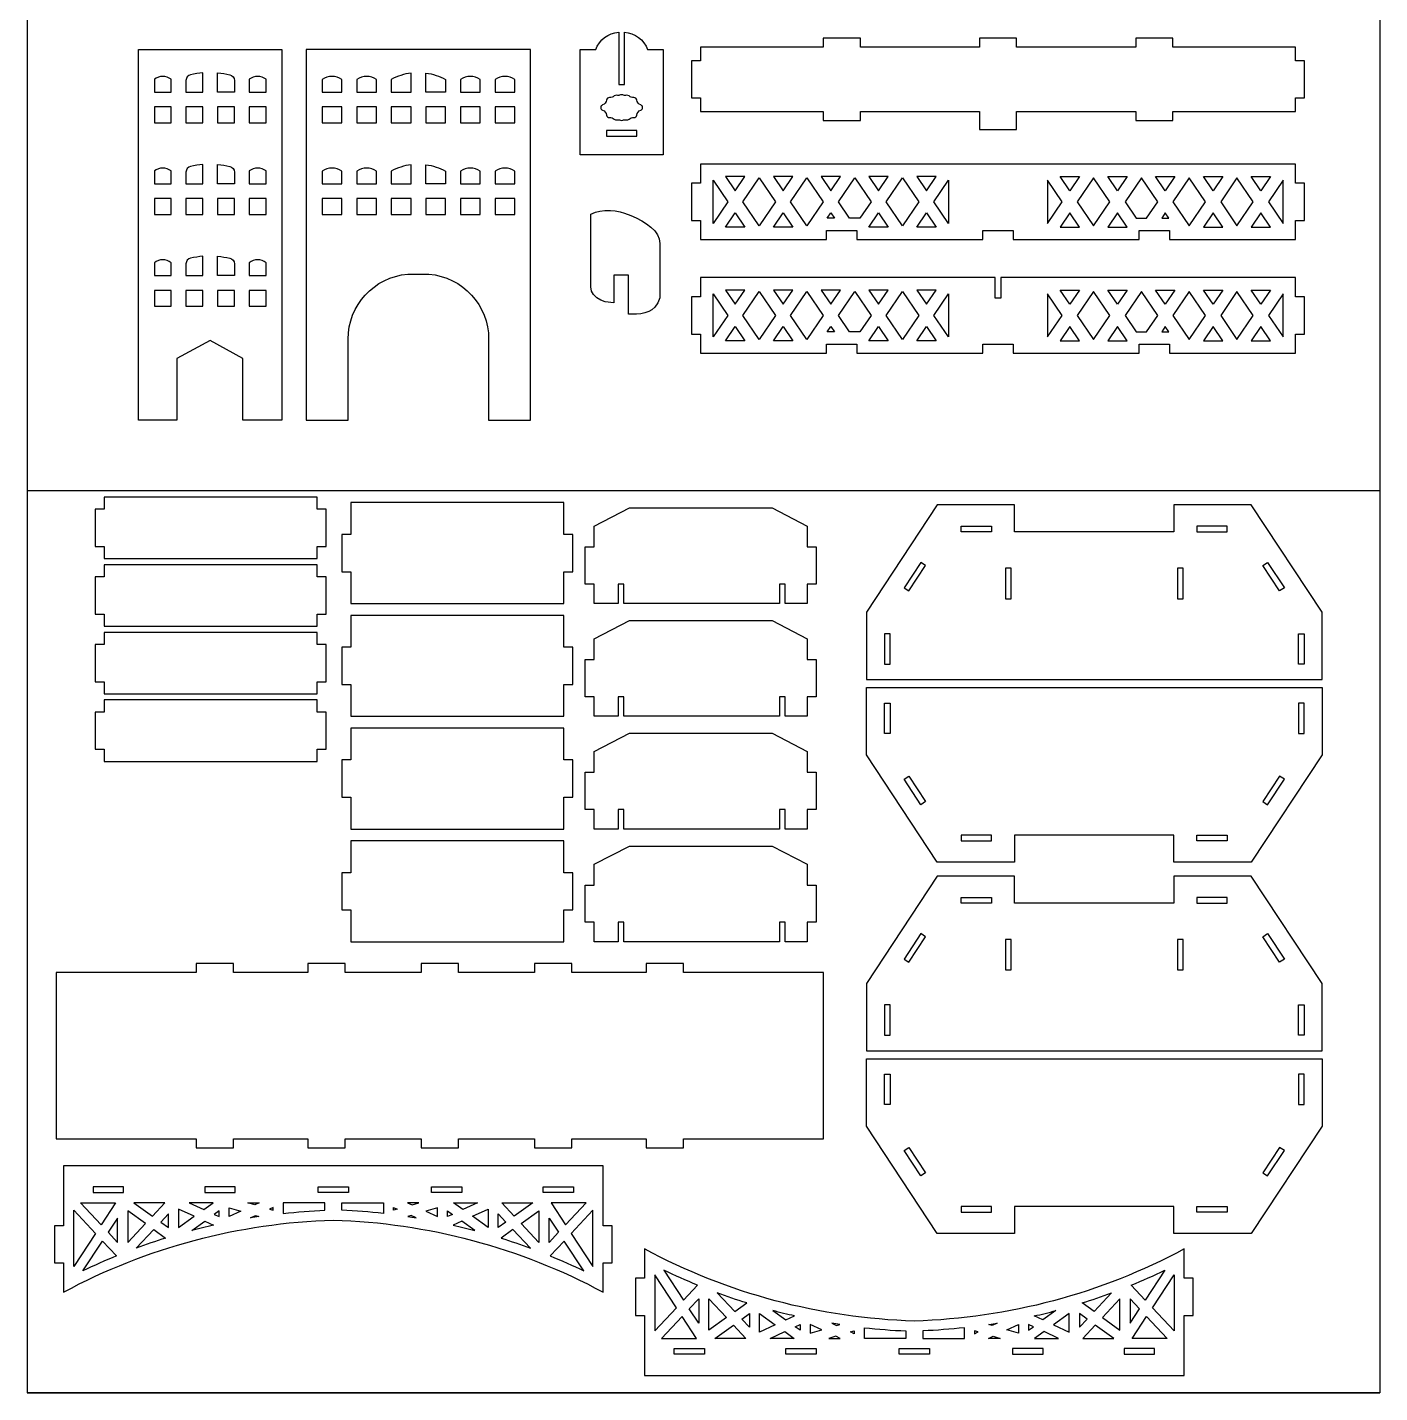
# Model space of a CAD drawing. Extents: x -1835 to -1235, y 1691 to 2891.
# Drawn here: x -1835 to -1235, y 1691 to 2297 of the extents above; entities that cross this region are included whole.
import ezdxf

# ---------------------------------------------------------------- set-up
doc = ezdxf.new("R2010")
doc.units = 0
doc.layers.get('0').update_dxf_attribs({"linetype": 'CONTINUOUS'})

msp = doc.modelspace()

# ---------------------------------------------------------------- linework, layer by layer
at = {"color": 4}
for p, q in [((-1834.77, 2491.33), (-1834.77, 2091.33)), ((-1234.77, 2491.33), (-1234.77, 2091.33)), ((-1234.77, 2091.33), (-1834.77, 2091.33)), ((-1834.77, 2091.33), (-1834.77, 1691.33)), ((-1234.77, 2091.33), (-1234.77, 1691.33)), ((-1234.77, 1691.33), (-1834.77, 1691.33)), ((-1834.77, 1691.33), (-1234.77, 1691.33))]:
    msp.add_line(p, q, dxfattribs=at)
for points in [[(-1569.83, 2271.55), (-1569.83, 2294.8, -0.297238), (-1559.57, 2287.07), (-1552.69, 2287.07), (-1552.69, 2240.45), (-1589.48, 2240.45), (-1589.48, 2287.07), (-1582.6, 2287.07, -0.297238), (-1572.33, 2294.8), (-1572.33, 2271.55)], [(-1611.45, 2122.66), (-1611.45, 2287.17), (-1711.01, 2287.17), (-1711.01, 2122.66), (-1692.44, 2122.66), (-1692.44, 2158.61, -0.390617), (-1665.94, 2187.46), (-1656.59, 2187.46, -0.390617), (-1630.08, 2158.61), (-1630.08, 2122.66)], [(-1818.68, 1735.93, -0.116696), (-1698.99, 1767.88, -0.116696), (-1579.3, 1735.93), (-1579.3, 1748.89), (-1575.3, 1748.89), (-1575.3, 1765.39), (-1579.3, 1765.39), (-1579.3, 1791.97), (-1818.68, 1791.97), (-1818.68, 1765.39), (-1822.68, 1765.39), (-1822.68, 1748.89), (-1818.68, 1748.89)], [(-1321.52, 1755.07, -0.116696), (-1441.21, 1723.12, -0.116696), (-1560.9, 1755.07), (-1560.9, 1742.1), (-1564.9, 1742.1), (-1564.9, 1725.6), (-1560.9, 1725.6), (-1560.9, 1699.02), (-1321.52, 1699.02), (-1321.52, 1725.6), (-1317.52, 1725.6), (-1317.52, 1742.1), (-1321.52, 1742.1)]]:
    msp.add_lwpolyline(points, format="xyb", close=True, dxfattribs=at)
for points in [[(-1465.18, 2288.15), (-1465.18, 2292.15), (-1481.68, 2292.15), (-1481.68, 2288.15), (-1536.03, 2288.15), (-1536.03, 2282.15), (-1540.03, 2282.15), (-1540.03, 2265.65), (-1536.03, 2265.65), (-1536.03, 2259.65), (-1481.68, 2259.65), (-1481.68, 2255.65), (-1465.18, 2255.65), (-1465.18, 2259.65), (-1412.33, 2259.65), (-1412.33, 2251.65), (-1395.83, 2251.65), (-1395.83, 2259.65), (-1342.98, 2259.65), (-1342.98, 2255.65), (-1326.48, 2255.65), (-1326.48, 2259.65), (-1272.13, 2259.65), (-1272.13, 2265.65), (-1268.13, 2265.65), (-1268.13, 2282.15), (-1272.13, 2282.15), (-1272.13, 2288.15), (-1326.48, 2288.15), (-1326.48, 2292.15), (-1342.98, 2292.15), (-1342.98, 2288.15), (-1395.83, 2288.15), (-1395.83, 2292.15), (-1412.33, 2292.15), (-1412.33, 2288.15)], [(-1753.64, 2158.1), (-1768.49, 2149.99), (-1768.49, 2122.66), (-1785.44, 2122.66), (-1785.44, 2287.17), (-1721.8, 2287.17), (-1721.8, 2122.66), (-1739.21, 2122.66), (-1739.21, 2150.02)], [(-1397.33, 2206.8), (-1397.33, 2202.8), (-1341.48, 2202.8), (-1341.48, 2206.8), (-1327.98, 2206.8), (-1327.98, 2202.8), (-1272.13, 2202.8), (-1272.13, 2211.3), (-1268.13, 2211.3), (-1268.13, 2227.8), (-1272.13, 2227.8), (-1272.13, 2236.3), (-1536.03, 2236.3), (-1536.03, 2227.8), (-1540.03, 2227.8), (-1540.03, 2211.3), (-1536.03, 2211.3), (-1536.03, 2202.8), (-1480.18, 2202.8), (-1480.18, 2206.8), (-1466.68, 2206.8), (-1466.68, 2202.8), (-1410.83, 2202.8), (-1410.83, 2206.8)], [(-1540.03, 2160.91), (-1536.03, 2160.91), (-1536.03, 2152.41), (-1480.18, 2152.41), (-1480.18, 2156.41), (-1466.68, 2156.41), (-1466.68, 2152.41), (-1410.83, 2152.41), (-1410.83, 2156.41), (-1397.33, 2156.41), (-1397.33, 2152.41), (-1341.48, 2152.41), (-1341.48, 2156.41), (-1327.98, 2156.41), (-1327.98, 2152.41), (-1272.13, 2152.41), (-1272.13, 2160.91), (-1268.13, 2160.91), (-1268.13, 2177.41), (-1272.13, 2177.41), (-1272.13, 2185.91), (-1402.83, 2185.91), (-1402.83, 2176.78), (-1405.33, 2176.78), (-1405.33, 2185.91), (-1536.03, 2185.91), (-1536.03, 2177.41), (-1540.03, 2177.41)], [(-1804.66, 2066.7), (-1800.66, 2066.7), (-1800.66, 2061.32), (-1706.16, 2061.32), (-1706.16, 2066.7), (-1702.16, 2066.7), (-1702.16, 2083.2), (-1706.16, 2083.2), (-1706.16, 2088.58), (-1800.66, 2088.58), (-1800.66, 2083.2), (-1804.66, 2083.2)], [(-1691.22, 2086.12), (-1691.22, 2071.98), (-1695.22, 2071.98), (-1695.22, 2055.48), (-1691.22, 2055.48), (-1691.22, 2041.34), (-1596.72, 2041.34), (-1596.72, 2055.48), (-1592.72, 2055.48), (-1592.72, 2071.98), (-1596.72, 2071.98), (-1596.72, 2086.12)], [(-1583.22, 2050), (-1587.22, 2050), (-1587.22, 2066.5), (-1583.22, 2066.5), (-1583.22, 2075.73), (-1567.65, 2083.81), (-1504.29, 2083.81), (-1488.72, 2075.73), (-1488.72, 2066.5), (-1484.72, 2066.5), (-1484.72, 2050), (-1488.72, 2050), (-1488.72, 2041.34), (-1498.59, 2041.34), (-1498.59, 2049.96), (-1501.09, 2049.96), (-1501.09, 2041.34), (-1570.12, 2041.34), (-1570.12, 2049.96), (-1572.62, 2049.96), (-1572.62, 2041.34), (-1583.22, 2041.34)], [(-1396.8, 2085.09), (-1431.06, 2085.09), (-1462.51, 2037.51), (-1462.51, 2007.62), (-1260.32, 2007.62), (-1260.32, 2037.51), (-1291.78, 2085.09), (-1326.03, 2085.09), (-1326.03, 2073.19), (-1396.8, 2073.19)], [(-1804.66, 2036.7), (-1800.66, 2036.7), (-1800.66, 2031.32), (-1706.16, 2031.32), (-1706.16, 2036.7), (-1702.16, 2036.7), (-1702.16, 2053.2), (-1706.16, 2053.2), (-1706.16, 2058.58), (-1800.66, 2058.58), (-1800.66, 2053.2), (-1804.66, 2053.2)], [(-1691.22, 2036.12), (-1691.22, 2021.98), (-1695.22, 2021.98), (-1695.22, 2005.48), (-1691.22, 2005.48), (-1691.22, 1991.34), (-1596.72, 1991.34), (-1596.72, 2005.48), (-1592.72, 2005.48), (-1592.72, 2021.98), (-1596.72, 2021.98), (-1596.72, 2036.12)], [(-1583.22, 2000), (-1587.22, 2000), (-1587.22, 2016.5), (-1583.22, 2016.5), (-1583.22, 2025.73), (-1567.65, 2033.81), (-1504.29, 2033.81), (-1488.72, 2025.73), (-1488.72, 2016.5), (-1484.72, 2016.5), (-1484.72, 2000), (-1488.72, 2000), (-1488.72, 1991.34), (-1498.59, 1991.34), (-1498.59, 1999.96), (-1501.09, 1999.96), (-1501.09, 1991.34), (-1570.12, 1991.34), (-1570.12, 1999.96), (-1572.62, 1999.96), (-1572.62, 1991.34), (-1583.22, 1991.34)], [(-1804.66, 2006.7), (-1800.66, 2006.7), (-1800.66, 2001.32), (-1706.16, 2001.32), (-1706.16, 2006.7), (-1702.16, 2006.7), (-1702.16, 2023.2), (-1706.16, 2023.2), (-1706.16, 2028.58), (-1800.66, 2028.58), (-1800.66, 2023.2), (-1804.66, 2023.2)], [(-1396.8, 1938.55), (-1396.8, 1926.65), (-1431.06, 1926.65), (-1462.51, 1974.23), (-1462.51, 2004.12), (-1260.32, 2004.12), (-1260.32, 1974.23), (-1291.78, 1926.65), (-1326.03, 1926.65), (-1326.03, 1938.55)], [(-1804.66, 1976.7), (-1800.66, 1976.7), (-1800.66, 1971.32), (-1706.16, 1971.32), (-1706.16, 1976.7), (-1702.16, 1976.7), (-1702.16, 1993.2), (-1706.16, 1993.2), (-1706.16, 1998.58), (-1800.66, 1998.58), (-1800.66, 1993.2), (-1804.66, 1993.2)], [(-1691.22, 1986.12), (-1691.22, 1971.98), (-1695.22, 1971.98), (-1695.22, 1955.48), (-1691.22, 1955.48), (-1691.22, 1941.34), (-1596.72, 1941.34), (-1596.72, 1955.48), (-1592.72, 1955.48), (-1592.72, 1971.98), (-1596.72, 1971.98), (-1596.72, 1986.12)], [(-1583.22, 1950), (-1587.22, 1950), (-1587.22, 1966.5), (-1583.22, 1966.5), (-1583.22, 1975.73), (-1567.65, 1983.81), (-1504.29, 1983.81), (-1488.72, 1975.73), (-1488.72, 1966.5), (-1484.72, 1966.5), (-1484.72, 1950), (-1488.72, 1950), (-1488.72, 1941.34), (-1498.59, 1941.34), (-1498.59, 1949.96), (-1501.09, 1949.96), (-1501.09, 1941.34), (-1570.12, 1941.34), (-1570.12, 1949.96), (-1572.62, 1949.96), (-1572.62, 1941.34), (-1583.22, 1941.34)], [(-1691.22, 1936.12), (-1691.22, 1921.98), (-1695.22, 1921.98), (-1695.22, 1905.48), (-1691.22, 1905.48), (-1691.22, 1891.34), (-1596.72, 1891.34), (-1596.72, 1905.48), (-1592.72, 1905.48), (-1592.72, 1921.98), (-1596.72, 1921.98), (-1596.72, 1936.12)], [(-1583.22, 1900), (-1587.22, 1900), (-1587.22, 1916.5), (-1583.22, 1916.5), (-1583.22, 1925.73), (-1567.65, 1933.81), (-1504.29, 1933.81), (-1488.72, 1925.73), (-1488.72, 1916.5), (-1484.72, 1916.5), (-1484.72, 1900), (-1488.72, 1900), (-1488.72, 1891.34), (-1498.59, 1891.34), (-1498.59, 1899.96), (-1501.09, 1899.96), (-1501.09, 1891.34), (-1570.12, 1891.34), (-1570.12, 1899.96), (-1572.62, 1899.96), (-1572.62, 1891.34), (-1583.22, 1891.34)], [(-1396.8, 1920.43), (-1431.06, 1920.43), (-1462.51, 1872.85), (-1462.51, 1842.96), (-1260.32, 1842.96), (-1260.32, 1872.85), (-1291.78, 1920.43), (-1326.03, 1920.43), (-1326.03, 1908.53), (-1396.8, 1908.53)], [(-1543.65, 1799.97), (-1543.65, 1803.97), (-1481.55, 1803.97), (-1481.55, 1877.74), (-1543.65, 1877.74), (-1543.65, 1881.74), (-1560.15, 1881.74), (-1560.15, 1877.74), (-1593.17, 1877.74), (-1593.17, 1881.74), (-1609.67, 1881.74), (-1609.67, 1877.74), (-1643.49, 1877.74), (-1643.49, 1881.74), (-1659.99, 1881.74), (-1659.99, 1877.74), (-1693.8, 1877.74), (-1693.8, 1881.74), (-1710.3, 1881.74), (-1710.3, 1877.74), (-1743.32, 1877.74), (-1743.32, 1881.74), (-1759.82, 1881.74), (-1759.82, 1877.74), (-1821.93, 1877.74), (-1821.93, 1803.97), (-1759.82, 1803.97), (-1759.82, 1799.97), (-1743.32, 1799.97), (-1743.32, 1803.97), (-1710.3, 1803.97), (-1710.3, 1799.97), (-1693.8, 1799.97), (-1693.8, 1803.97), (-1659.99, 1803.97), (-1659.99, 1799.97), (-1643.49, 1799.97), (-1643.49, 1803.97), (-1609.67, 1803.97), (-1609.67, 1799.97), (-1593.17, 1799.97), (-1593.17, 1803.97), (-1560.15, 1803.97), (-1560.15, 1799.97)], [(-1396.8, 1773.9), (-1396.8, 1761.99), (-1431.06, 1761.99), (-1462.51, 1809.57), (-1462.51, 1839.46), (-1260.32, 1839.46), (-1260.32, 1809.57), (-1291.78, 1761.99), (-1326.03, 1761.99), (-1326.03, 1773.9)]]:
    msp.add_lwpolyline(points, close=True, dxfattribs=at)
at = {"color": 1}
for points in [[(-1778.4, 2273.9), (-1778.4, 2268.22), (-1770.95, 2268.22), (-1770.95, 2273.9, 0.347668)], [(-1764.36, 2273.34), (-1764.36, 2268.22), (-1756.91, 2268.22), (-1756.91, 2276.75, 0.035005), (-1762.31, 2275.91, 0.349925)], [(-1742.88, 2273.34), (-1742.88, 2268.22), (-1750.33, 2268.22), (-1750.33, 2276.75, -0.035005), (-1744.93, 2275.91, -0.349925)], [(-1736.29, 2273.9), (-1736.29, 2268.22), (-1728.85, 2268.22), (-1728.85, 2273.9, 0.347668)], [(-1703.97, 2273.87), (-1703.97, 2268.22), (-1695.21, 2268.22), (-1695.21, 2273.87, 0.304574)], [(-1688.62, 2273.87), (-1688.62, 2268.22), (-1679.87, 2268.22), (-1679.87, 2273.87, 0.304574)], [(-1673.28, 2268.22), (-1664.52, 2268.22), (-1664.52, 2276.68, 0.092529), (-1673.28, 2273.81)], [(-1649.18, 2273.81), (-1649.18, 2268.22), (-1657.94, 2268.22), (-1657.94, 2276.68, -0.092529)], [(-1642.59, 2273.87), (-1642.59, 2268.22), (-1633.84, 2268.22), (-1633.84, 2273.87, 0.304574)], [(-1627.25, 2273.87), (-1627.25, 2268.22), (-1618.49, 2268.22), (-1618.49, 2273.87, 0.304574)], [(-1573.25, 2266.79, 0.245778), (-1574.36, 2266.49, -0.210626), (-1576.46, 2265.77, 0.397813), (-1577.81, 2264.7, -0.271359), (-1579.54, 2262.53, 0.684928), (-1579.54, 2260.19, -0.271353), (-1577.81, 2258.02, 0.397861), (-1576.46, 2256.95, -0.210647), (-1574.36, 2256.23, 0.245825), (-1573.25, 2255.93, -0.15642), (-1571.57, 2255.77, 0.203739), (-1570.59, 2255.77, -0.156416), (-1568.92, 2255.93, 0.2458), (-1567.8, 2256.23, -0.210649), (-1565.7, 2256.95, 0.397875), (-1564.36, 2258.02, -0.271353), (-1562.63, 2260.19, 0.684892), (-1562.63, 2262.53, -0.271355), (-1564.36, 2264.7, 0.397827), (-1565.7, 2265.77, -0.210637), (-1567.8, 2266.49, 0.245852), (-1568.92, 2266.79, -0.15642), (-1570.59, 2266.95, 0.203734), (-1571.57, 2266.95, -0.156407)], [(-1764.36, 2232.66), (-1764.36, 2227.55), (-1756.91, 2227.55), (-1756.91, 2236.08, 0.035005), (-1762.31, 2235.24, 0.349925)], [(-1742.88, 2232.66), (-1742.88, 2227.55), (-1750.33, 2227.55), (-1750.33, 2236.08, -0.035005), (-1744.93, 2235.24, -0.349925)], [(-1673.28, 2227.55), (-1664.52, 2227.55), (-1664.52, 2236, 0.092529), (-1673.28, 2233.14)], [(-1649.18, 2233.14), (-1649.18, 2227.55), (-1657.94, 2227.55), (-1657.94, 2236, -0.092529)], [(-1778.4, 2233.23), (-1778.4, 2227.55), (-1770.95, 2227.55), (-1770.95, 2233.23, 0.347668)], [(-1736.29, 2233.23), (-1736.29, 2227.55), (-1728.85, 2227.55), (-1728.85, 2233.23, 0.347668)], [(-1703.97, 2233.19), (-1703.97, 2227.55), (-1695.21, 2227.55), (-1695.21, 2233.19, 0.304574)], [(-1688.62, 2233.19), (-1688.62, 2227.55), (-1679.87, 2227.55), (-1679.87, 2233.19, 0.304574)], [(-1642.59, 2233.19), (-1642.59, 2227.55), (-1633.84, 2227.55), (-1633.84, 2233.19, 0.304574)], [(-1627.25, 2233.19), (-1627.25, 2227.55), (-1618.49, 2227.55), (-1618.49, 2233.19, 0.304574)], [(-1778.4, 2192.55), (-1778.4, 2186.87), (-1770.95, 2186.87), (-1770.95, 2192.55, 0.347668)], [(-1764.36, 2191.98), (-1764.36, 2186.87), (-1756.91, 2186.87), (-1756.91, 2195.4, 0.035005), (-1762.31, 2194.56, 0.349925)], [(-1742.88, 2191.98), (-1742.88, 2186.87), (-1750.33, 2186.87), (-1750.33, 2195.4, -0.035005), (-1744.93, 2194.56, -0.349925)], [(-1736.29, 2192.55), (-1736.29, 2186.87), (-1728.85, 2186.87), (-1728.85, 2192.55, 0.347668)], [(-1702.74, 1772.25), (-1702.74, 1775.57), (-1721.18, 1775.57), (-1721.18, 1770.85, -0.016909)], [(-1695.24, 1772.25), (-1695.24, 1775.57), (-1676.8, 1775.57), (-1676.8, 1770.85, 0.016909)], [(-1732.08, 1769.43, 0.003324), (-1735.68, 1768.87), (-1733.53, 1769.86)], [(-1665.89, 1769.43, -0.003324), (-1662.3, 1768.87), (-1664.44, 1769.86)], [(-1786.43, 1755.42), (-1778.69, 1763.68), (-1773.39, 1759.88, 0.012597)], [(-1761.76, 1763.26), (-1756, 1767.4), (-1752.19, 1765.63, 0.009014)], [(-1636.21, 1763.26), (-1641.97, 1767.4), (-1645.79, 1765.63, -0.009014)], [(-1611.54, 1755.42), (-1619.29, 1763.68), (-1624.58, 1759.88, -0.012597)], [(-1801.4, 1758.59), (-1795.21, 1751.99, 0.01492), (-1810.12, 1745.34)], [(-1596.57, 1758.59), (-1602.76, 1751.99, -0.01492), (-1587.86, 1745.34)], [(-1543.62, 1732.4), (-1537.43, 1739.01, -0.01492), (-1552.34, 1745.66)], [(-1338.8, 1732.4), (-1344.98, 1739.01, 0.01492), (-1330.08, 1745.66)], [(-1528.65, 1735.58), (-1520.91, 1727.31), (-1515.61, 1731.11, -0.012597)], [(-1353.77, 1735.58), (-1361.51, 1727.31), (-1366.8, 1731.11, 0.012597)], [(-1503.98, 1727.74), (-1498.22, 1723.6), (-1494.41, 1725.37, -0.009014)], [(-1378.44, 1727.74), (-1384.19, 1723.6), (-1388.01, 1725.37, 0.009014)], [(-1474.31, 1721.56, -0.003324), (-1477.9, 1722.13), (-1475.75, 1721.14)], [(-1444.96, 1718.75), (-1444.96, 1715.42), (-1463.4, 1715.42), (-1463.4, 1720.14, 0.016909)], [(-1437.46, 1718.75), (-1437.46, 1715.42), (-1419.02, 1715.42), (-1419.02, 1720.14, -0.016909)], [(-1408.11, 1721.56, 0.003324), (-1404.52, 1722.13), (-1406.66, 1721.14)]]:
    msp.add_lwpolyline(points, format="xyb", close=True, dxfattribs=at)
for points in [[(-1778.4, 2261.64), (-1778.4, 2254.66), (-1770.95, 2254.66), (-1770.95, 2261.64)], [(-1764.36, 2261.64), (-1764.36, 2254.66), (-1756.91, 2254.66), (-1756.91, 2261.64)], [(-1750.33, 2261.64), (-1750.33, 2254.66), (-1742.88, 2254.66), (-1742.88, 2261.64)], [(-1736.29, 2261.64), (-1736.29, 2254.66), (-1728.85, 2254.66), (-1728.85, 2261.64)], [(-1703.97, 2261.64), (-1703.97, 2254.66), (-1695.21, 2254.66), (-1695.21, 2261.64)], [(-1688.62, 2261.64), (-1688.62, 2254.66), (-1679.87, 2254.66), (-1679.87, 2261.64)], [(-1673.28, 2261.64), (-1673.28, 2254.66), (-1664.52, 2254.66), (-1664.52, 2261.64)], [(-1657.94, 2261.64), (-1657.94, 2254.66), (-1649.18, 2254.66), (-1649.18, 2261.64)], [(-1642.59, 2261.64), (-1642.59, 2254.66), (-1633.84, 2254.66), (-1633.84, 2261.64)], [(-1627.25, 2261.64), (-1627.25, 2254.66), (-1618.49, 2254.66), (-1618.49, 2261.64)], [(-1577.83, 2251.17), (-1577.83, 2248.67), (-1564.33, 2248.67), (-1564.33, 2251.17)], [(-1530.53, 2229.11), (-1524.04, 2219.55), (-1530.53, 2209.99)], [(-1516.4, 2230.8), (-1524.97, 2230.8), (-1520.68, 2224.49)], [(-1510.08, 2208.88), (-1517.32, 2219.55), (-1510.08, 2230.22), (-1502.84, 2219.55)], [(-1495.2, 2230.8), (-1503.77, 2230.8), (-1499.48, 2224.49)], [(-1488.88, 2208.88), (-1496.12, 2219.55), (-1488.88, 2230.22), (-1481.64, 2219.55)], [(-1474, 2230.8), (-1482.57, 2230.8), (-1478.28, 2224.49)], [(-1470, 2212.3), (-1474.92, 2219.55), (-1467.68, 2230.22), (-1460.44, 2219.55), (-1465.36, 2212.3)], [(-1452.8, 2230.8), (-1461.37, 2230.8), (-1457.08, 2224.49)], [(-1446.48, 2208.88), (-1453.72, 2219.55), (-1446.48, 2230.22), (-1439.24, 2219.55)], [(-1431.6, 2230.8), (-1440.17, 2230.8), (-1435.88, 2224.49)], [(-1432.52, 2219.55), (-1426.03, 2229.11), (-1426.03, 2209.99)], [(-1375.64, 2219.55), (-1382.13, 2229.11), (-1382.13, 2209.99)], [(-1376.57, 2230.8), (-1368, 2230.8), (-1372.28, 2224.49)], [(-1361.68, 2208.88), (-1354.44, 2219.55), (-1361.68, 2230.22), (-1368.92, 2219.55)], [(-1355.37, 2230.8), (-1346.8, 2230.8), (-1351.08, 2224.49)], [(-1338.16, 2212.3), (-1333.24, 2219.55), (-1340.48, 2230.22), (-1347.72, 2219.55), (-1342.8, 2212.3)], [(-1334.17, 2230.8), (-1325.6, 2230.8), (-1329.88, 2224.49)], [(-1319.28, 2208.88), (-1312.04, 2219.55), (-1319.28, 2230.22), (-1326.52, 2219.55)], [(-1312.97, 2230.8), (-1304.4, 2230.8), (-1308.68, 2224.49)], [(-1298.08, 2208.88), (-1290.84, 2219.55), (-1298.08, 2230.22), (-1305.32, 2219.55)], [(-1291.77, 2230.8), (-1283.2, 2230.8), (-1287.48, 2224.49)], [(-1277.63, 2229.11), (-1284.12, 2219.55), (-1277.63, 2209.99)], [(-1778.4, 2220.96), (-1778.4, 2213.99), (-1770.95, 2213.99), (-1770.95, 2220.96)], [(-1764.36, 2220.96), (-1764.36, 2213.99), (-1756.91, 2213.99), (-1756.91, 2220.96)], [(-1750.33, 2220.96), (-1750.33, 2213.99), (-1742.88, 2213.99), (-1742.88, 2220.96)], [(-1736.29, 2220.96), (-1736.29, 2213.99), (-1728.85, 2213.99), (-1728.85, 2220.96)], [(-1703.97, 2220.96), (-1703.97, 2213.99), (-1695.21, 2213.99), (-1695.21, 2220.96)], [(-1688.62, 2220.96), (-1688.62, 2213.99), (-1679.87, 2213.99), (-1679.87, 2220.96)], [(-1673.28, 2220.96), (-1673.28, 2213.99), (-1664.52, 2213.99), (-1664.52, 2220.96)], [(-1657.94, 2220.96), (-1657.94, 2213.99), (-1649.18, 2213.99), (-1649.18, 2220.96)], [(-1642.59, 2220.96), (-1642.59, 2213.99), (-1633.84, 2213.99), (-1633.84, 2220.96)], [(-1627.25, 2220.96), (-1627.25, 2213.99), (-1618.49, 2213.99), (-1618.49, 2220.96)], [(-1584.8, 2214.12), (-1582.64, 2215), (-1580.72, 2215.45), (-1578.52, 2215.63), (-1576.04, 2215.7), (-1573.9, 2215.51), (-1571.71, 2215.07), (-1569.78, 2214.51), (-1567.07, 2213.53), (-1564.66, 2212.48), (-1562.19, 2211.18), (-1560.07, 2209.81), (-1558.2, 2208.32), (-1556.43, 2206.67), (-1555.19, 2204.85), (-1554.4, 2203.06), (-1554.07, 2201.03), (-1554.07, 2178.99), (-1554.2, 2176.91), (-1555.06, 2174.73), (-1556.31, 2172.83), (-1557.73, 2171.61), (-1559.01, 2170.94), (-1560.78, 2170.37), (-1562.57, 2169.86), (-1564.42, 2169.79), (-1568.09, 2169.67), (-1568.09, 2187.03), (-1574.59, 2187.03), (-1574.59, 2174.73), (-1578.43, 2175.26), (-1580.32, 2175.97), (-1582.02, 2176.96), (-1583.56, 2178.43), (-1584.4, 2179.89), (-1584.8, 2181.84)], [(-1516.4, 2208.3), (-1524.97, 2208.3), (-1520.68, 2214.61)], [(-1495.2, 2208.3), (-1503.77, 2208.3), (-1499.48, 2214.61)], [(-1479.85, 2212.3), (-1478.28, 2214.61), (-1476.71, 2212.3)], [(-1452.8, 2208.3), (-1461.37, 2208.3), (-1457.08, 2214.61)], [(-1431.6, 2208.3), (-1440.17, 2208.3), (-1435.88, 2214.61)], [(-1376.57, 2208.3), (-1368, 2208.3), (-1372.28, 2214.61)], [(-1355.37, 2208.3), (-1346.8, 2208.3), (-1351.08, 2214.61)], [(-1328.31, 2212.3), (-1329.88, 2214.61), (-1331.45, 2212.3)], [(-1312.97, 2208.3), (-1304.4, 2208.3), (-1308.68, 2214.61)], [(-1291.77, 2208.3), (-1283.2, 2208.3), (-1287.48, 2214.61)], [(-1778.4, 2180.28), (-1778.4, 2173.31), (-1770.95, 2173.31), (-1770.95, 2180.28)], [(-1764.36, 2180.28), (-1764.36, 2173.31), (-1756.91, 2173.31), (-1756.91, 2180.28)], [(-1750.33, 2180.28), (-1750.33, 2173.31), (-1742.88, 2173.31), (-1742.88, 2180.28)], [(-1736.29, 2180.28), (-1736.29, 2173.31), (-1728.85, 2173.31), (-1728.85, 2180.28)], [(-1516.4, 2180.41), (-1524.97, 2180.41), (-1520.68, 2174.1)], [(-1495.2, 2180.41), (-1503.77, 2180.41), (-1499.48, 2174.1)], [(-1474, 2180.41), (-1482.57, 2180.41), (-1478.28, 2174.1)], [(-1452.8, 2180.41), (-1461.37, 2180.41), (-1457.08, 2174.1)], [(-1431.6, 2180.41), (-1440.17, 2180.41), (-1435.88, 2174.1)], [(-1376.57, 2180.41), (-1368, 2180.41), (-1372.28, 2174.1)], [(-1355.37, 2180.41), (-1346.8, 2180.41), (-1351.08, 2174.1)], [(-1334.17, 2180.41), (-1325.6, 2180.41), (-1329.88, 2174.1)], [(-1312.97, 2180.41), (-1304.4, 2180.41), (-1308.68, 2174.1)], [(-1291.77, 2180.41), (-1283.2, 2180.41), (-1287.48, 2174.1)], [(-1530.53, 2178.72), (-1524.04, 2169.16), (-1530.53, 2159.6)], [(-1510.08, 2158.49), (-1517.32, 2169.16), (-1510.08, 2179.82), (-1502.84, 2169.16)], [(-1488.88, 2158.49), (-1496.12, 2169.16), (-1488.88, 2179.82), (-1481.64, 2169.16)], [(-1470, 2161.91), (-1474.92, 2169.16), (-1467.68, 2179.82), (-1460.44, 2169.16), (-1465.36, 2161.91)], [(-1446.48, 2158.49), (-1453.72, 2169.16), (-1446.48, 2179.82), (-1439.24, 2169.16)], [(-1432.52, 2169.16), (-1426.03, 2178.72), (-1426.03, 2159.6)], [(-1375.64, 2169.16), (-1382.13, 2178.72), (-1382.13, 2159.6)], [(-1361.68, 2158.49), (-1354.44, 2169.16), (-1361.68, 2179.82), (-1368.92, 2169.16)], [(-1338.16, 2161.91), (-1333.24, 2169.16), (-1340.48, 2179.82), (-1347.72, 2169.16), (-1342.8, 2161.91)], [(-1319.28, 2158.49), (-1312.04, 2169.16), (-1319.28, 2179.82), (-1326.52, 2169.16)], [(-1298.08, 2158.49), (-1290.84, 2169.16), (-1298.08, 2179.82), (-1305.32, 2169.16)], [(-1277.63, 2178.72), (-1284.12, 2169.16), (-1277.63, 2159.6)], [(-1516.4, 2157.91), (-1524.97, 2157.91), (-1520.68, 2164.21)], [(-1495.2, 2157.91), (-1503.77, 2157.91), (-1499.48, 2164.21)], [(-1479.85, 2161.91), (-1478.28, 2164.21), (-1476.71, 2161.91)], [(-1452.8, 2157.91), (-1461.37, 2157.91), (-1457.08, 2164.21)], [(-1431.6, 2157.91), (-1440.17, 2157.91), (-1435.88, 2164.21)], [(-1376.57, 2157.91), (-1368, 2157.91), (-1372.28, 2164.21)], [(-1355.37, 2157.91), (-1346.8, 2157.91), (-1351.08, 2164.21)], [(-1328.31, 2161.91), (-1329.88, 2164.21), (-1331.45, 2161.91)], [(-1312.97, 2157.91), (-1304.4, 2157.91), (-1308.68, 2164.21)], [(-1291.77, 2157.91), (-1283.2, 2157.91), (-1287.48, 2164.21)], [(-1406.96, 2075.69), (-1406.96, 2073.19), (-1420.46, 2073.19), (-1420.46, 2075.69)], [(-1315.87, 2075.69), (-1315.87, 2073.19), (-1302.37, 2073.19), (-1302.37, 2075.69)], [(-1445.76, 2048.34), (-1443.68, 2046.96), (-1436.23, 2058.22), (-1438.32, 2059.6)], [(-1277.07, 2048.34), (-1279.16, 2046.96), (-1286.6, 2058.22), (-1284.52, 2059.6)], [(-1398.3, 2057), (-1400.8, 2057), (-1400.8, 2043.5), (-1398.3, 2043.5)], [(-1322.03, 2057), (-1324.53, 2057), (-1324.53, 2043.5), (-1322.03, 2043.5)], [(-1454.51, 2014.49), (-1452.01, 2014.49), (-1452.01, 2027.99), (-1454.51, 2027.99)], [(-1268.32, 2014.49), (-1270.82, 2014.49), (-1270.82, 2027.99), (-1268.32, 2027.99)], [(-1454.51, 1997.24), (-1452.01, 1997.24), (-1452.01, 1983.74), (-1454.51, 1983.74)], [(-1268.32, 1997.24), (-1270.82, 1997.24), (-1270.82, 1983.74), (-1268.32, 1983.74)], [(-1445.76, 1963.4), (-1443.68, 1964.78), (-1436.23, 1953.51), (-1438.32, 1952.14)], [(-1277.07, 1963.4), (-1279.16, 1964.78), (-1286.6, 1953.51), (-1284.52, 1952.14)], [(-1406.96, 1936.05), (-1406.96, 1938.55), (-1420.46, 1938.55), (-1420.46, 1936.05)], [(-1315.87, 1936.05), (-1315.87, 1938.55), (-1302.37, 1938.55), (-1302.37, 1936.05)], [(-1406.96, 1911.03), (-1406.96, 1908.53), (-1420.46, 1908.53), (-1420.46, 1911.03)], [(-1315.87, 1911.03), (-1315.87, 1908.53), (-1302.37, 1908.53), (-1302.37, 1911.03)], [(-1445.76, 1883.68), (-1443.68, 1882.31), (-1436.23, 1893.57), (-1438.32, 1894.95)], [(-1398.3, 1892.35), (-1400.8, 1892.35), (-1400.8, 1878.85), (-1398.3, 1878.85)], [(-1322.03, 1892.35), (-1324.53, 1892.35), (-1324.53, 1878.85), (-1322.03, 1878.85)], [(-1277.07, 1883.68), (-1279.16, 1882.31), (-1286.6, 1893.57), (-1284.52, 1894.95)], [(-1454.51, 1849.84), (-1452.01, 1849.84), (-1452.01, 1863.34), (-1454.51, 1863.34)], [(-1268.32, 1849.84), (-1270.82, 1849.84), (-1270.82, 1863.34), (-1268.32, 1863.34)], [(-1454.51, 1832.59), (-1452.01, 1832.59), (-1452.01, 1819.09), (-1454.51, 1819.09)], [(-1268.32, 1832.59), (-1270.82, 1832.59), (-1270.82, 1819.09), (-1268.32, 1819.09)], [(-1445.76, 1798.74), (-1443.68, 1800.12), (-1436.23, 1788.86), (-1438.32, 1787.48)], [(-1277.07, 1798.74), (-1279.16, 1800.12), (-1286.6, 1788.86), (-1284.52, 1787.48)], [(-1805.57, 1782.57), (-1805.57, 1780.07), (-1792.07, 1780.07), (-1792.07, 1782.57)], [(-1756.05, 1782.57), (-1756.05, 1780.07), (-1742.55, 1780.07), (-1742.55, 1782.57)], [(-1705.74, 1780.07), (-1705.74, 1782.57), (-1692.24, 1782.57), (-1692.24, 1780.07)], [(-1641.92, 1782.57), (-1641.92, 1780.07), (-1655.42, 1780.07), (-1655.42, 1782.57)], [(-1592.4, 1782.57), (-1592.4, 1780.07), (-1605.9, 1780.07), (-1605.9, 1782.57)], [(-1795.61, 1775.57), (-1802.02, 1765.84), (-1811.14, 1775.57)], [(-1779.27, 1769.64), (-1773.71, 1775.57), (-1787.53, 1775.57)], [(-1762.95, 1775.57), (-1756.49, 1772.58), (-1752.33, 1775.57)], [(-1733.88, 1774.66), (-1736.97, 1775.57), (-1731.9, 1775.57)], [(-1664.09, 1774.66), (-1661, 1775.57), (-1666.07, 1775.57)], [(-1635.02, 1775.57), (-1641.48, 1772.58), (-1645.64, 1775.57)], [(-1618.7, 1769.64), (-1624.26, 1775.57), (-1610.45, 1775.57)], [(-1602.36, 1775.57), (-1595.95, 1765.84), (-1586.83, 1775.57)], [(-1814.18, 1772.23), (-1804.56, 1761.97), (-1814.18, 1747.36)], [(-1794.68, 1768.81), (-1798.86, 1762.46), (-1794.68, 1758)], [(-1790.18, 1771.94), (-1790.18, 1758), (-1782.37, 1766.33)], [(-1772.18, 1770.63), (-1775.58, 1767), (-1772.18, 1764.55)], [(-1767.68, 1772.8), (-1767.68, 1764.55), (-1760.69, 1769.57)], [(-1749.68, 1771.94), (-1751.8, 1770.41), (-1749.68, 1769.43)], [(-1745.18, 1773.31), (-1740.06, 1771.8), (-1745.18, 1769.43)], [(-1727.35, 1772.72), (-1725.68, 1772.23), (-1725.68, 1773.5)], [(-1670.62, 1772.72), (-1672.3, 1772.23), (-1672.3, 1773.5)], [(-1652.8, 1773.31), (-1657.91, 1771.8), (-1652.8, 1769.43)], [(-1648.3, 1771.94), (-1646.17, 1770.41), (-1648.3, 1769.43)], [(-1630.3, 1772.8), (-1630.3, 1764.55), (-1637.28, 1769.57)], [(-1625.8, 1770.63), (-1622.39, 1767), (-1625.8, 1764.55)], [(-1607.8, 1771.94), (-1607.8, 1758), (-1615.6, 1766.33)], [(-1603.3, 1768.81), (-1599.12, 1762.46), (-1603.3, 1758)], [(-1583.8, 1772.23), (-1593.41, 1761.97), (-1583.8, 1747.36)], [(-1406.96, 1771.4), (-1406.96, 1773.9), (-1420.46, 1773.9), (-1420.46, 1771.4)], [(-1315.87, 1771.4), (-1315.87, 1773.9), (-1302.37, 1773.9), (-1302.37, 1771.4)], [(-1556.4, 1718.76), (-1546.79, 1729.03), (-1556.4, 1743.64)], [(-1326.02, 1718.76), (-1335.63, 1729.03), (-1326.02, 1743.64)], [(-1536.9, 1722.19), (-1541.08, 1728.54), (-1536.9, 1733)], [(-1532.4, 1719.06), (-1532.4, 1733), (-1524.59, 1724.66)], [(-1350.02, 1719.06), (-1350.02, 1733), (-1357.82, 1724.66)], [(-1345.52, 1722.19), (-1341.34, 1728.54), (-1345.52, 1733)], [(-1514.4, 1720.37), (-1517.8, 1724), (-1514.4, 1726.45)], [(-1509.9, 1718.19), (-1509.9, 1726.45), (-1502.91, 1721.43)], [(-1372.52, 1718.19), (-1372.52, 1726.45), (-1379.5, 1721.43)], [(-1368.02, 1720.37), (-1364.61, 1724), (-1368.02, 1726.45)], [(-1537.84, 1715.42), (-1544.24, 1725.16), (-1553.36, 1715.42)], [(-1521.49, 1721.35), (-1515.93, 1715.42), (-1529.75, 1715.42)], [(-1491.9, 1719.06), (-1494.03, 1720.59), (-1491.9, 1721.57)], [(-1487.4, 1717.69), (-1482.28, 1719.2), (-1487.4, 1721.57)], [(-1395.02, 1717.69), (-1400.13, 1719.2), (-1395.02, 1721.57)], [(-1390.52, 1719.06), (-1388.39, 1720.59), (-1390.52, 1721.57)], [(-1360.93, 1721.35), (-1366.48, 1715.42), (-1352.67, 1715.42)], [(-1344.58, 1715.42), (-1338.17, 1725.16), (-1329.05, 1715.42)], [(-1505.18, 1715.42), (-1498.72, 1718.41), (-1494.55, 1715.42)], [(-1476.1, 1716.34), (-1479.2, 1715.42), (-1474.12, 1715.42)], [(-1469.57, 1718.27), (-1467.9, 1718.77), (-1467.9, 1717.5)], [(-1412.85, 1718.27), (-1414.52, 1718.77), (-1414.52, 1717.5)], [(-1406.31, 1716.34), (-1403.22, 1715.42), (-1408.29, 1715.42)], [(-1377.24, 1715.42), (-1383.7, 1718.41), (-1387.87, 1715.42)], [(-1547.79, 1708.42), (-1547.79, 1710.92), (-1534.29, 1710.92), (-1534.29, 1708.42)], [(-1498.27, 1708.42), (-1498.27, 1710.92), (-1484.77, 1710.92), (-1484.77, 1708.42)], [(-1434.46, 1710.92), (-1434.46, 1708.42), (-1447.96, 1708.42), (-1447.96, 1710.92)], [(-1384.14, 1708.42), (-1384.14, 1710.92), (-1397.64, 1710.92), (-1397.64, 1708.42)], [(-1334.62, 1708.42), (-1334.62, 1710.92), (-1348.12, 1710.92), (-1348.12, 1708.42)]]:
    msp.add_lwpolyline(points, close=True, dxfattribs=at)

doc.saveas('drawing.dxf')
